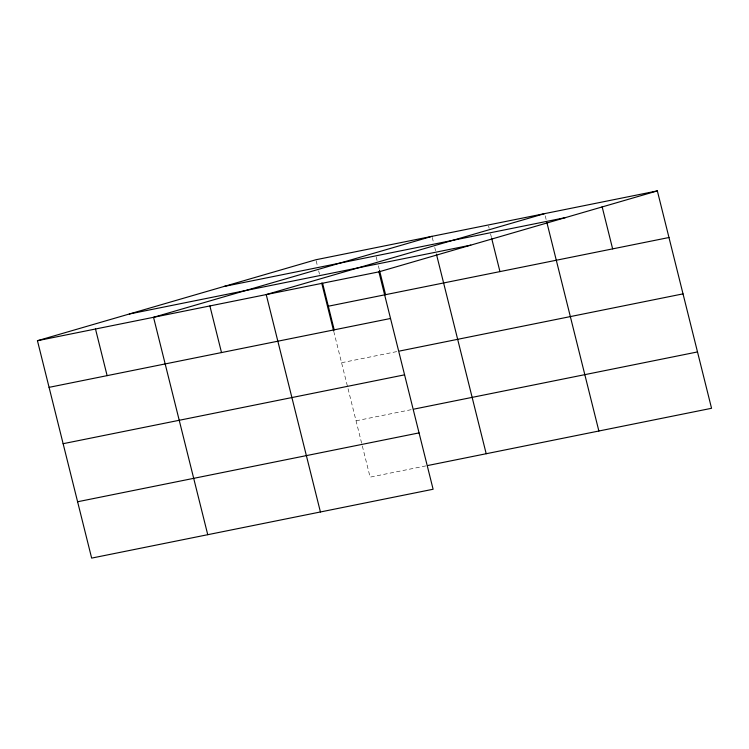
<?xml version="1.0" encoding="UTF-8"?>
<svg xmlns="http://www.w3.org/2000/svg" width="749" height="749" viewBox="0 0 749 749"><rect width="100%" height="100%" fill="white"/><g stroke="black" fill="none" stroke-linecap="round" stroke-linejoin="round"><path stroke-width="0.56" stroke-dasharray="3.75 2.81" d="M341.572 362.731L397.344 351.487M356.047 420.798L411.819 409.544M425.863 465.897L370.1 477.141L333.979 332.303M545.225 215.834L546.33 220.281M488.601 226.086L489.163 228.305M490.539 233.857L491.653 238.304M432.267 237.452L433.652 243.004M434.757 247.442L435.59 250.775M376.157 256.926L377.262 261.364M378.367 265.811L379.2 269.144M316.172 260.858L317.557 266.41M318.662 270.857L319.495 274.181"/><path stroke-width="1.12" d="M37.45 340.711L378.9 271.859L433.109 489.247L91.65 558.108L37.45 340.711L315.891 259.753L657.35 190.892L711.55 408.289L428.147 465.438M431.986 236.338L153.545 317.304L207.745 534.692M544.663 213.615L266.223 294.582L320.422 511.97M378.9 271.859L657.35 190.892M224.007 286.474L565.458 217.613M129.334 314L470.793 245.138M327.519 306.378L668.969 237.517M49.078 387.345L390.529 318.484M399.62 351.028L683.022 293.87M63.122 443.698L404.582 374.837M414.094 409.085L697.497 351.936M77.606 501.755L419.056 432.894M602.112 206.696L612.635 248.883M546.882 222.5L598.872 431.012M491.653 238.304L499.958 271.606M436.414 254.108L486.195 453.735M379.481 270.249L385.566 294.675M322.566 283.216L334.194 329.85M321.705 283.066L333.698 331.18M209.889 305.938L221.507 352.573M95.498 329.008L107.126 375.642"/></g></svg>
